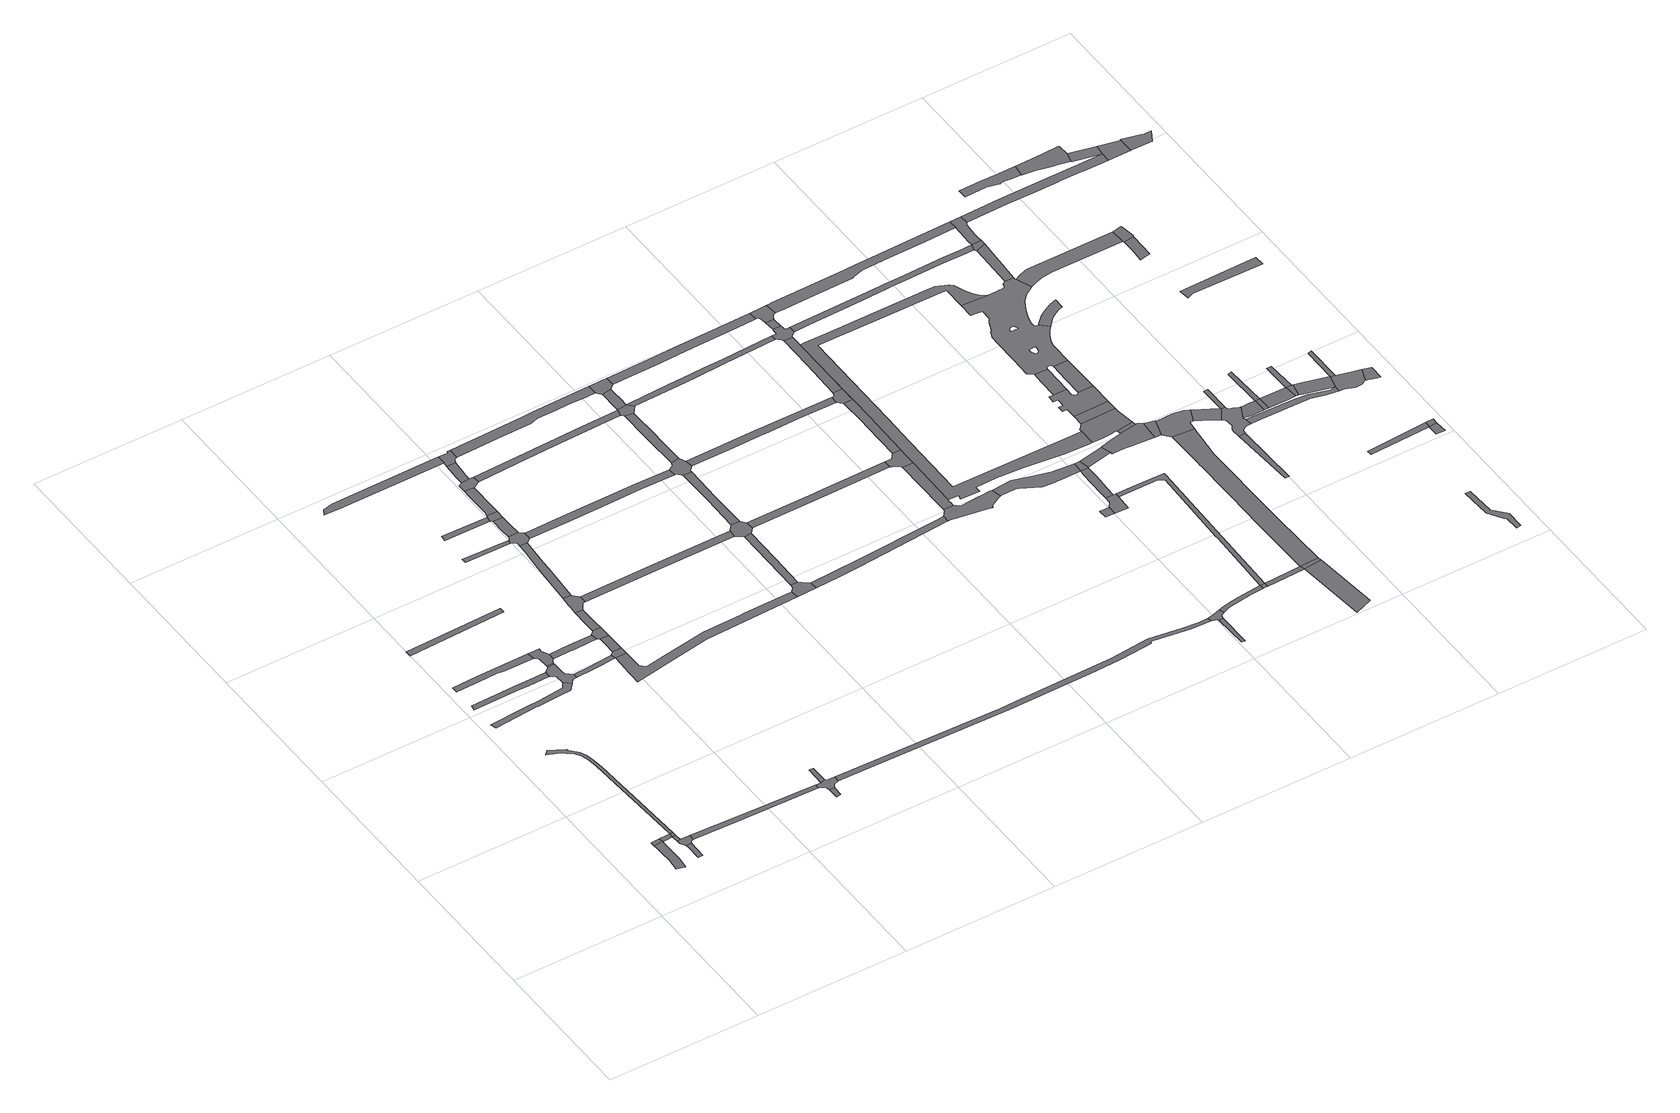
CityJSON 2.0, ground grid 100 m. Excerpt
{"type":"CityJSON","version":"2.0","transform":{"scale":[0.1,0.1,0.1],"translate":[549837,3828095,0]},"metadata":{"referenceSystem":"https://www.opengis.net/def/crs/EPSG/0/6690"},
"CityObjects":{
"road1":{"type":"Road","attributes":{"RoadStructureAttribute.sectionType":"1"},"geometry":[{"type":"MultiSurface","lod":"1","boundaries":[[[0,1,2,3,4,5,6,7,8,9,10,11]]]}]},
"road2":{"type":"Road","geometry":[{"type":"MultiSurface","lod":"1","boundaries":[[[12,13,11,10]]]}]},
"road3":{"type":"Road","geometry":[{"type":"MultiSurface","lod":"1","boundaries":[[[14,15,16,12,10,17,18]]]}]},
"road4":{"type":"Road","attributes":{"RoadStructureAttribute.sectionType":"1"},"geometry":[{"type":"MultiSurface","lod":"1","boundaries":[[[19,20,21,22,23]]]}]},
"road5":{"type":"Road","geometry":[{"type":"MultiSurface","lod":"1","boundaries":[[[24,25,18,26,27]]]}]},
"road6":{"type":"Road","geometry":[{"type":"MultiSurface","lod":"1","boundaries":[[[28,14,18,25]]]}]},
"road7":{"type":"Road","geometry":[{"type":"MultiSurface","lod":"1","boundaries":[[[27,26,29,19,23,30,31,32]]]}]},
"road8":{"type":"Road","geometry":[{"type":"MultiSurface","lod":"1","boundaries":[[[33,34,35,36,37,38,39,40,41,42,43,44,45,46,47,14,28]]]}]},
"road9":{"type":"Road","attributes":{"RoadStructureAttribute.sectionType":"1"},"geometry":[{"type":"MultiSurface","lod":"1","boundaries":[[[48,49,50,51,52,53,54,55,56,57,58,59,60]]]}]},
"road10":{"type":"Road","attributes":{"RoadStructureAttribute.sectionType":"1"},"geometry":[{"type":"MultiSurface","lod":"1","boundaries":[[[61,62,63,64,65,66,67,68,69,70]]]}]},
"road11":{"type":"Road","attributes":{"RoadStructureAttribute.sectionType":"1"},"geometry":[{"type":"MultiSurface","lod":"1","boundaries":[[[71,72,73,74,75,76,77,78,79]]]}]},
"road12":{"type":"Road","attributes":{"RoadStructureAttribute.sectionType":"1"},"geometry":[{"type":"MultiSurface","lod":"1","boundaries":[[[80,32,31,81,82,83]]]}]},
"road13":{"type":"Road","attributes":{"RoadStructureAttribute.sectionType":"1"},"geometry":[{"type":"MultiSurface","lod":"1","boundaries":[[[84,85,86,87]]]}]},
"road14":{"type":"Road","geometry":[{"type":"MultiSurface","lod":"1","boundaries":[[[88,89,90,91,92,93,61,70,94,95,48,60,96,97,98]]]}]},
"road15":{"type":"Road","attributes":{"RoadStructureAttribute.sectionType":"1"},"geometry":[{"type":"MultiSurface","lod":"1","boundaries":[[[99,100,92,91]]]}]},
"road16":{"type":"Road","geometry":[{"type":"MultiSurface","lod":"1","boundaries":[[[101,102,71,79,103,100,99,104,105,106]]]}]},
"road17":{"type":"Road","attributes":{"RoadStructureAttribute.sectionType":"1"},"geometry":[{"type":"MultiSurface","lod":"1","boundaries":[[[107,108,109,110,98,97,111,112,113,114,115]]]}]},
"road18":{"type":"Road","attributes":{"RoadStructureAttribute.sectionType":"1"},"geometry":[{"type":"MultiSurface","lod":"1","boundaries":[[[116,117,106,105,118,119,120,121,122,123,124]]]}]},
"road19":{"type":"Road","attributes":{"RoadStructureAttribute.sectionType":"1"},"geometry":[{"type":"MultiSurface","lod":"1","boundaries":[[[125,126,127,128]]]}]},
"road20":{"type":"Road","geometry":[{"type":"MultiSurface","lod":"1","boundaries":[[[129,130,131,83,82,132,133,125,128,134,135,136,137]]]}]},
"road21":{"type":"Road","geometry":[{"type":"MultiSurface","lod":"1","boundaries":[[[138,139,131,130]]]}]},
"road22":{"type":"Road","geometry":[{"type":"MultiSurface","lod":"1","boundaries":[[[140,141,142,143,107,115,144,145]]]}]},
"road23":{"type":"Road","attributes":{"RoadStructureAttribute.sectionType":"1"},"geometry":[{"type":"MultiSurface","lod":"1","boundaries":[[[146,147,148,149,141,140]]]}]},
"road24":{"type":"Road","geometry":[{"type":"MultiSurface","lod":"1","boundaries":[[[150,151,152,153,124,123,154,148,147]]]}]},
"road25":{"type":"Road","attributes":{"RoadStructureAttribute.sectionType":"1"},"geometry":[{"type":"MultiSurface","lod":"1","boundaries":[[[155,156,157,151,150,158,159]]]}]},
"road26":{"type":"Road","geometry":[{"type":"MultiSurface","lod":"1","boundaries":[[[160,161,162,163,155,159,164,165,166,167]]]}]},
"road27":{"type":"Road","attributes":{"RoadStructureAttribute.sectionType":"1"},"geometry":[{"type":"MultiSurface","lod":"1","boundaries":[[[168,169,170,171,172,173,174]]]}]},
"road28":{"type":"Road","attributes":{"RoadStructureAttribute.sectionType":"1"},"geometry":[{"type":"MultiSurface","lod":"1","boundaries":[[[175,176,177,178,179,180,181,182,183]]]}]},
"road29":{"type":"Road","attributes":{"RoadStructureAttribute.sectionType":"1"},"geometry":[{"type":"MultiSurface","lod":"1","boundaries":[[[184,185,186,187,188,189,190,191,192]]]}]},
"road30":{"type":"Road","attributes":{"RoadStructureAttribute.sectionType":"1"},"geometry":[{"type":"MultiSurface","lod":"1","boundaries":[[[193,194,195,196,197,160,167,198,199,200]]]}]},
"road31":{"type":"Road","geometry":[{"type":"MultiSurface","lod":"1","boundaries":[[[201,202,203,204,205,174,173,206,207,208,209,210,193,200,211,212]]]}]},
"road32":{"type":"Road","attributes":{"RoadStructureAttribute.sectionType":"1"},"geometry":[{"type":"MultiSurface","lod":"1","boundaries":[[[213,214,202,201,215,216]]]}]},
"road33":{"type":"Road","geometry":[{"type":"MultiSurface","lod":"1","boundaries":[[[217,218,219,192,191,220,221,213,216,222]]]}]},
"road34":{"type":"Road","attributes":{"RoadStructureAttribute.sectionType":"1"},"geometry":[{"type":"MultiSurface","lod":"1","boundaries":[[[223,224,225,226,227,228,229,230,231,145,144,232,233,234,235,236,237,238,239,240]]]}]},
"road35":{"type":"Road","attributes":{"RoadStructureAttribute.sectionType":"1"},"geometry":[{"type":"MultiSurface","lod":"1","boundaries":[[[241,242,243,217,222,244,245]]]}]},
"road36":{"type":"Road","geometry":[{"type":"MultiSurface","lod":"1","boundaries":[[[246,247,248,249,250,241,245,251,252]]]}]},
"road37":{"type":"Road","attributes":{"RoadStructureAttribute.sectionType":"1"},"geometry":[{"type":"MultiSurface","lod":"1","boundaries":[[[253,254,255,248,247,256,257,258,259]]]}]},
"road38":{"type":"Road","geometry":[{"type":"MultiSurface","lod":"1","boundaries":[[[260,261,183,182,253,259,262,263,264,265]]]}]},
"road39":{"type":"Road","attributes":{"RoadStructureAttribute.sectionType":"1"},"geometry":[{"type":"MultiSurface","lod":"1","boundaries":[[[266,267,166,165,268,269,270,271]]]}]},
"road40":{"type":"Road","attributes":{"RoadStructureAttribute.sectionType":"1"},"geometry":[{"type":"MultiSurface","lod":"1","boundaries":[[[272,273,274,275,212,211,276,277,278,279,280,281]]]}]},
"road41":{"type":"Road","attributes":{"RoadStructureAttribute.sectionType":"1"},"geometry":[{"type":"MultiSurface","lod":"1","boundaries":[[[282,283,284,285,286,246,252,287,288,289,290,291]]]}]},
"road42":{"type":"Road","geometry":[{"type":"MultiSurface","lod":"1","boundaries":[[[292,293,294,240,239,295,296,297,298,299]]]}]},
"road43":{"type":"Road","attributes":{"RoadStructureAttribute.sectionType":"1"},"geometry":[{"type":"MultiSurface","lod":"1","boundaries":[[[300,301,302,303,265,264,304,305,306,307,308,309,310,311]]]}]},
"road44":{"type":"Road","attributes":{"RoadStructureAttribute.sectionType":"1"},"geometry":[{"type":"MultiSurface","lod":"1","boundaries":[[[312,313,314,315,292,299]]]}]},
"road45":{"type":"Road","attributes":{"RoadStructureAttribute.sectionType":"1"},"geometry":[{"type":"MultiSurface","lod":"1","boundaries":[[[316,317,318,319,320,321,322,137,136,323,324,325,326,327,328,329,330,331,332,333]]]}]},
"road46":{"type":"Road","geometry":[{"type":"MultiSurface","lod":"1","boundaries":[[[334,335,271,270,336,337,314,313,338,339,340,341,342,343]]]}]},
"road47":{"type":"Road","attributes":{"RoadStructureAttribute.sectionType":"1"},"geometry":[{"type":"MultiSurface","lod":"1","boundaries":[[[344,345,346,347,334,343,348,349,350]]]}]},
"road48":{"type":"Road","geometry":[{"type":"MultiSurface","lod":"1","boundaries":[[[351,352,353,354,355,356,357,281,280,358,359,360,361,344,350,362,363,364,365,366]]]}]},
"road49":{"type":"Road","attributes":{"RoadStructureAttribute.sectionType":"1"},"geometry":[{"type":"MultiSurface","lod":"1","boundaries":[[[367,368,369,352,351,370,371,372]]]}]},
"road50":{"type":"Road","geometry":[{"type":"MultiSurface","lod":"1","boundaries":[[[373,282,291,367,372,374]]]}]},
"road51":{"type":"Road","attributes":{"RoadStructureAttribute.sectionType":"1"},"geometry":[{"type":"MultiSurface","lod":"1","boundaries":[[[375,376,377,296,295,378,379,380]]]}]},
"road52":{"type":"Road","attributes":{"RoadStructureAttribute.sectionType":"1"},"geometry":[{"type":"MultiSurface","lod":"1","boundaries":[[[381,382,383,384,385,282,373]]]}]},
"road53":{"type":"Road","geometry":[{"type":"MultiSurface","lod":"1","boundaries":[[[386,387,388,300,311,384,383,389]]]}]},
"road54":{"type":"Road","attributes":{"RoadStructureAttribute.sectionType":"1"},"geometry":[{"type":"MultiSurface","lod":"1","boundaries":[[[390,391,392,342,341,393,394,395]]]}]},
"road55":{"type":"Road","attributes":{"RoadStructureAttribute.sectionType":"1"},"geometry":[{"type":"MultiSurface","lod":"1","boundaries":[[[396,397,366,365,398,399,400,401,402,403]]]}]},
"road56":{"type":"Road","attributes":{"RoadStructureAttribute.sectionType":"1"},"geometry":[{"type":"MultiSurface","lod":"1","boundaries":[[[404,405,406,407,408,409,410,411,373,374,412,413,414,415,416,417,418,419,420]]]}]},
"road57":{"type":"Road","attributes":{"RoadStructureAttribute.sectionType":"1"},"geometry":[{"type":"MultiSurface","lod":"1","boundaries":[[[421,422,423,424,386,389,425,426,427,428,429,430]]]}]},
"road58":{"type":"Road","attributes":{"RoadStructureAttribute.sectionType":"1"},"geometry":[{"type":"MultiSurface","lod":"1","boundaries":[[[431,432,433,434,435,436,437,438]]]}]},
"road59":{"type":"Road","geometry":[{"type":"MultiSurface","lod":"1","boundaries":[[[433,439,375,380,440,441,442,443,444,445,446,447,448,449,450,451,452,453,454,455,456,434]]]}]},
"road60":{"type":"Road","geometry":[{"type":"MultiSurface","lod":"1","boundaries":[[[457,458,395,394,459,460,461,462,431,438,463,464,465,466]]]}]},
"road61":{"type":"Road","attributes":{"RoadStructureAttribute.sectionType":"1"},"geometry":[{"type":"MultiSurface","lod":"1","boundaries":[[[467,468,469,457,466,470,471,472]]]}]},
"road62":{"type":"Road","attributes":{"RoadStructureAttribute.sectionType":"1"},"geometry":[{"type":"MultiSurface","lod":"1","boundaries":[[[473,474,475,476]]]}]},
"road63":{"type":"Road","geometry":[{"type":"MultiSurface","lod":"1","boundaries":[[[477,478,333,332,479,480,476,475,481,482]]]}]},
"road64":{"type":"Road","geometry":[{"type":"MultiSurface","lod":"1","boundaries":[[[483,484,485,486,487,403,402,467,472,488,489,490,491]]]}]},
"road65":{"type":"Road","attributes":{"RoadStructureAttribute.sectionType":"1"},"geometry":[{"type":"MultiSurface","lod":"1","boundaries":[[[492,493,483,491,494]]]}]},
"road66":{"type":"Road","attributes":{"RoadStructureAttribute.sectionType":"1"},"geometry":[{"type":"MultiSurface","lod":"1","boundaries":[[[495,496,497,498,477,482,499,500,501]]]}]},
"road67":{"type":"Road","attributes":{"RoadStructureAttribute.sectionType":"1"},"geometry":[{"type":"MultiSurface","lod":"1","boundaries":[[[502,503,504,505,450,449,506,507,508,509,510,511,512,513,514,515]]]}]},
"road68":{"type":"Road","geometry":[{"type":"MultiSurface","lod":"1","boundaries":[[[516,517,518,519,520,521,522,523,524,404,420,525,526,527,528,529,492,494,530,531,532]]]}]},
"road69":{"type":"Road","attributes":{"RoadStructureAttribute.sectionType":"1"},"geometry":[{"type":"MultiSurface","lod":"1","boundaries":[[[533,534,519,518]]]}]},
"road70":{"type":"Road","geometry":[{"type":"MultiSurface","lod":"1","boundaries":[[[535,536,537,538]]]}]},
"road71":{"type":"Road","geometry":[{"type":"MultiSurface","lod":"1","boundaries":[[[539,540,541,421,430,542,543,544,534,533,545,546,547,548,549]]]}]},
"road72":{"type":"Road","geometry":[{"type":"MultiSurface","lod":"1","boundaries":[[[550,551,538,537,552,553,554,555]]]}]},
"road73":{"type":"Road","geometry":[{"type":"MultiSurface","lod":"1","boundaries":[[[556,495,501,557,558]]]}]},
"road74":{"type":"Road","attributes":{"RoadStructureAttribute.sectionType":"1"},"geometry":[{"type":"MultiSurface","lod":"1","boundaries":[[[559,560,561,562,554,553,563,564,565,566,567,495,556]]]}]},
"road75":{"type":"Road","attributes":{"RoadStructureAttribute.sectionType":"1"},"geometry":[{"type":"MultiSurface","lod":"1","boundaries":[[[514,568,569,550,555,570,571,572,573,574]]]}]},
"road76":{"type":"Road","geometry":[{"type":"MultiSurface","lod":"1","boundaries":[[[575,576,515,514,574,577]]]}]},
"road77":{"type":"Road","attributes":{"RoadStructureAttribute.sectionType":"1"},"geometry":[{"type":"MultiSurface","lod":"1","boundaries":[[[578,556,558,579]]]}]},
"road78":{"type":"Road","attributes":{"RoadStructureAttribute.sectionType":"1"},"geometry":[{"type":"MultiSurface","lod":"1","boundaries":[[[580,581,582,583,584,585,586,587,588,589,590,591,592,593,594,595,437,596,597,598,599,600,601,602,603,604,605,606,607,608,609,610,611,612,613,614,615,616,617,618,619]]]}]},
"road79":{"type":"Road","attributes":{"RoadStructureAttribute.sectionType":"1"},"geometry":[{"type":"MultiSurface","lod":"1","boundaries":[[[620,621,622,575,577,623]]]}]},
"road80":{"type":"Road","attributes":{"RoadStructureAttribute.sectionType":"1"},"geometry":[{"type":"MultiSurface","lod":"1","boundaries":[[[624,625,626,579]]]}]},
"road81":{"type":"Road","geometry":[{"type":"MultiSurface","lod":"1","boundaries":[[[627,578,579,626]]]}]},
"road82":{"type":"Road","geometry":[{"type":"MultiSurface","lod":"1","boundaries":[[[628,629,630,631,632,633,634,635,636,620,623,637,638,639,640,641,642,643,644,645,646,647,648]]]}]},
"road83":{"type":"Road","geometry":[{"type":"MultiSurface","lod":"1","boundaries":[[[649,650,651,652,653,607,606,654,655,656,657,658]]]}]},
"road84":{"type":"Road","attributes":{"RoadStructureAttribute.sectionType":"1"},"geometry":[{"type":"MultiSurface","lod":"1","boundaries":[[[659,651,650,660]]]}]},
"road85":{"type":"Road","attributes":{"RoadStructureAttribute.sectionType":"1"},"geometry":[{"type":"MultiSurface","lod":"1","boundaries":[[[661,662,663,664,665,666,667,668,669,670,578,627,671,672,673,674,675,676,677]]]}]},
"road86":{"type":"Road","attributes":{"RoadStructureAttribute.sectionType":"1"},"geometry":[{"type":"MultiSurface","lod":"1","boundaries":[[[658,657,630,629]]]}]},
"road87":{"type":"Road","attributes":{"RoadStructureAttribute.sectionType":"1"},"geometry":[{"type":"MultiSurface","lod":"1","boundaries":[[[678,679,680,681,682,683,684,685,686,532,531,687,688,689,690,691,692,693,694,695]]]}]},
"road88":{"type":"Road","geometry":[{"type":"MultiSurface","lod":"1","boundaries":[[[696,697,698,699,700,701,702,659,660,703,704,705,706,707,708,709,710,711,712]]]}]},
"road89":{"type":"Road","geometry":[{"type":"MultiSurface","lod":"1","boundaries":[[[713,714,712,711,715,716]]]}]},
"road90":{"type":"Road","attributes":{"RoadStructureAttribute.sectionType":"1"},"geometry":[{"type":"MultiSurface","lod":"1","boundaries":[[[717,718,719,720,721,722,723,539,549,724,725,726,727,728,729,730,731,732,733,734]]]}]},
"road91":{"type":"Road","attributes":{"RoadStructureAttribute.sectionType":"1"},"geometry":[{"type":"MultiSurface","lod":"1","boundaries":[[[648,647,735,736]]]}]},
"road92":{"type":"Road","geometry":[{"type":"MultiSurface","lod":"1","boundaries":[[[737,738,704,703,739,740]]]}]},
"road93":{"type":"Road","geometry":[{"type":"MultiSurface","lod":"1","boundaries":[[[741,742,743,744,745,746,736,735,661,677,747,748,749]]]}]},
"road94":{"type":"Road","geometry":[{"type":"MultiSurface","lod":"1","boundaries":[[[750,751,752,753,754,755,756,757,758,759,760,761,619,618,762,763,764,765,766,767,768,769,770,771,772,773,774,713,716,775,776,777,778,779,737,740,780,781,782,783,784,785,786,787,788,789,790,791,792,793],[794,795,796,797,798,799,800,801,802,803,804,805],[806,807,808,809,810,811,812,813,814,815,816]]]}]},
"road95":{"type":"Road","geometry":[{"type":"MultiSurface","lod":"1","boundaries":[[[817,818,819,820]]]}]},
"road96":{"type":"Road","attributes":{"RoadStructureAttribute.sectionType":"1"},"geometry":[{"type":"MultiSurface","lod":"1","boundaries":[[[821,822,823,749,748,824,825,826,827]]]}]},
"road97":{"type":"Road","attributes":{"RoadStructureAttribute.sectionType":"1"},"geometry":[{"type":"MultiSurface","lod":"1","boundaries":[[[828,829,830,831,832,833,834,835,836,837,838,839,840,786,785]]]}]},
"road98":{"type":"Road","geometry":[{"type":"MultiSurface","lod":"1","boundaries":[[[841,842,843,844,845,846,847,827,826,848,849,850,851,820,819,852,853,854,855,856,857]]]}]},
"road99":{"type":"Road","geometry":[{"type":"MultiSurface","lod":"1","boundaries":[[[858,859,827,847]]]}]},
"road100":{"type":"Road","attributes":{"RoadStructureAttribute.sectionType":"1"},"geometry":[{"type":"MultiSurface","lod":"1","boundaries":[[[860,861,857,856,862,863,864,865]]]}]},
"road101":{"type":"Road","geometry":[{"type":"MultiSurface","lod":"1","boundaries":[[[866,867,757,756]]]}]},
"road102":{"type":"Road","geometry":[{"type":"MultiSurface","lod":"1","boundaries":[[[678,695,867,866,868]]]}]},
"road103":{"type":"Road","geometry":[{"type":"MultiSurface","lod":"1","boundaries":[[[865,864,869,870]]]}]},
"road104":{"type":"Road","geometry":[{"type":"MultiSurface","lod":"1","boundaries":[[[871,717,734,872,873,678,868,874,875,876,877]]]}]},
"road105":{"type":"Road","geometry":[{"type":"MultiSurface","lod":"1","boundaries":[[[878,879,865,870]]]}]},
"road106":{"type":"Road","attributes":{"RoadStructureAttribute.sectionType":"1"},"geometry":[{"type":"MultiSurface","lod":"1","boundaries":[[[880,881,870,869,882,883,884]]]}]},
"road107":{"type":"Road","geometry":[{"type":"MultiSurface","lod":"1","boundaries":[[[885,886,887,855,854,888,889,890,891,892]]]}]},
"road108":{"type":"Road","geometry":[{"type":"MultiSurface","lod":"1","boundaries":[[[893,894,895,896,897,898,899,900,901]]]}]},
"road109":{"type":"Road","geometry":[{"type":"MultiSurface","lod":"1","boundaries":[[[884,883,902,903,904]]]}]},
"road110":{"type":"Road","attributes":{"RoadStructureAttribute.sectionType":"1"},"geometry":[{"type":"MultiSurface","lod":"1","boundaries":[[[905,906,907,908,754,753,909,910,911,912,913,914]]]}]},
"road111":{"type":"Road","geometry":[{"type":"MultiSurface","lod":"1","boundaries":[[[915,916,884,904]]]}]},
"road112":{"type":"Road","attributes":{"RoadStructureAttribute.sectionType":"1"},"geometry":[{"type":"MultiSurface","lod":"1","boundaries":[[[917,918,919,920]]]}]},
"road113":{"type":"Road","attributes":{"RoadStructureAttribute.sectionType":"1"},"geometry":[{"type":"MultiSurface","lod":"1","boundaries":[[[921,903,902,922,892,923]]]}]},
"road114":{"type":"Road","attributes":{"RoadStructureAttribute.sectionType":"1"},"geometry":[{"type":"MultiSurface","lod":"1","boundaries":[[[924,925,926,927,928,929,930,931,932,933,934,935,936,937,938,939,940,941,942]]]}]},
"road115":{"type":"Road","geometry":[{"type":"MultiSurface","lod":"1","boundaries":[[[943,944,923,945]]]}]},
"road116":{"type":"Road","geometry":[{"type":"MultiSurface","lod":"1","boundaries":[[[923,892,891,946,947,948,949,950,951,952,945]]]}]},
"road117":{"type":"Road","geometry":[{"type":"MultiSurface","lod":"1","boundaries":[[[953,920,954,955]]]}]},
"road118":{"type":"Road","geometry":[{"type":"MultiSurface","lod":"1","boundaries":[[[956,917,920,953]]]}]},
"road119":{"type":"Road","geometry":[{"type":"MultiSurface","lod":"1","boundaries":[[[957,958,959,960,961]]]}]},
"road120":{"type":"Road","attributes":{"RoadStructureAttribute.sectionType":"1"},"geometry":[{"type":"MultiSurface","lod":"1","boundaries":[[[962,963,964,871,877,965,966,967,968,969,970,971,972,973]]]}]},
"road121":{"type":"Road","geometry":[{"type":"MultiSurface","lod":"1","boundaries":[[[974,950,949,975,976,977,978,979]]]}]},
"road122":{"type":"Road","geometry":[{"type":"MultiSurface","lod":"1","boundaries":[[[980,981,914,913,961,960,982,983]]]}]},
"road123":{"type":"Road","attributes":{"RoadStructureAttribute.sectionType":"1"},"geometry":[{"type":"MultiSurface","lod":"1","boundaries":[[[984,985,986,987,988]]]}]},
"road124":{"type":"Road","geometry":[{"type":"MultiSurface","lod":"1","boundaries":[[[989,990,991,942,941,992,993,994,995,996,997,998,999]]]}]},
"road125":{"type":"Road","attributes":{"RoadStructureAttribute.sectionType":"1"},"geometry":[{"type":"MultiSurface","lod":"1","boundaries":[[[1000,1001,999,998,1002,1003,973,1004]]]}]},
"road126":{"type":"Road","geometry":[{"type":"MultiSurface","lod":"1","boundaries":[[[1005,1004,973,972,1006,1007,1008]]]}]},
"road127":{"type":"Road","attributes":{"RoadStructureAttribute.sectionType":"1"},"geometry":[{"type":"MultiSurface","lod":"1","boundaries":[[[1009,1010,1011,1012,1008,1007,1013,1014,1015,1016,1017,1018,1019]]]}]}
},
"vertices":[
[289,493,0],[291,437,0],[293,377,0],[284,289,0],[339,276,0],[345,330,0],[348,356,0],[348,412,0],[346,458,0],[345,503,0],[347,525,0],[287,521,0],
[342,555,0],[286,551,0],
[416,560,0],[374,556,0],[361,556,0],[374,525,0],[414,530,0],
[440,425,0],[446,400,0],[444,305,0],[474,305,0],[478,423,0],
[440,493,0],[438,531,0],[418,485,0],[440,488,0],
[436,561,0],
[420,460,0],[483,440,0],[503,446,0],[504,485,0],
[400,1244,0],[394,1314,0],[381,1372,0],[363,1412,0],[318,1464,0],[315,1476,0],[217,1530,0],[190,1500,0],[270,1471,0],[298,1448,0],[333,1416,0],[356,1382,0],[371,1332,0],[380,1262,0],[416,561,0],
[603,1961,0],[578,1924,0],[453,1911,0],[418,1907,0],[311,1901,0],[296,1900,0],[66,1884,0],[76,1844,0],[364,1869,0],[377,1870,0],[533,1878,0],[606,1881,0],[644,1928,0],
[569,2086,0],[432,2082,0],[362,2084,0],[308,2082,0],[64,2076,0],[57,2041,0],[306,2045,0],[359,2046,0],[424,2042,0],[567,2046,0],
[568,2273,0],[347,2269,0],[232,2267,0],[57,2263,0],[58,2223,0],[260,2227,0],[330,2229,0],[380,2224,0],[575,2223,0],
[869,472,0],[804,440,0],[1333,429,0],[1334,456,0],
[646,2644,0],[648,2682,0],[1,2663,0],[1,2623,0],
[652,2022,0],[651,2045,0],[647,2104,0],[647,2119,0],[604,2116,0],[598,2111,0],[588,2032,0],[600,2024,0],[663,1952,0],[694,1954,0],[692,1985,0],
[646,2129,0],[603,2128,0],
[645,2249,0],[647,2274,0],[600,2204,0],[656,2147,0],[668,2159,0],[670,2204,0],
[957,2005,0],[944,2004,0],[936,2003,0],[801,1993,0],[800,1960,0],[802,1960,0],[872,1964,0],[944,1972,0],[966,1975,0],
[956,2210,0],[806,2208,0],[713,2160,0],[801,2161,0],[805,2161,0],[806,2161,0],[908,2165,0],[966,2167,0],[958,2210,0],
[1378,382,0],[1379,307,0],[1409,312,0],[1411,377,0],
[1412,455,0],[1400,462,0],[1372,454,0],[1358,417,0],[1373,402,0],[1420,395,0],[1433,405,0],[1460,413,0],[1461,454,0],
[1399,582,0],[1374,582,0],
[1040,2026,0],[982,2025,0],[969,2015,0],[961,2008,0],[967,1975,0],[1041,1976,0],
[1039,2107,0],[1038,2156,0],[983,2155,0],[983,2100,0],
[1036,2236,0],[982,2235,0],[981,2233,0],[977,2227,0],[976,2162,0],
[983,2417,0],[984,2318,0],[982,2245,0],[1036,2284,0],[1033,2415,0],
[992,2555,0],[989,2520,0],[987,2490,0],[986,2468,0],[1065,2466,0],[1082,2466,0],[1082,2516,0],[1044,2553,0],
[749,3143,0],[693,3145,0],[693,3128,0],[693,3126,0],[694,3112,0],[994,3110,0],[1001,3138,0],
[359,3941,0],[328,3940,0],[261,3925,0],[239,3885,0],[329,3882,0],[336,3882,0],[338,3882,0],[1050,3885,0],[1049,3945,0],
[986,3365,0],[701,3372,0],[699,3353,0],[696,3335,0],[698,3334,0],[981,3330,0],[987,3330,0],[999,3330,0],[1004,3365,0],
[1028,3064,0],[1025,3005,0],[1014,2875,0],[1010,2822,0],[998,2653,0],[1060,2820,0],[1063,2876,0],[1077,3061,0],
[1081,3163,0],[1016,3160,0],[1011,3145,0],[1008,3143,0],[1007,3142,0],[1012,3105,0],[1015,3103,0],[1021,3100,0],[1026,3093,0],[1029,3080,0],[1109,3086,0],[1108,3141,0],
[1012,3318,0],[1014,3223,0],[1080,3243,0],[1079,3318,0],
[1011,3375,0],[1006,3370,0],[1004,3367,0],[1001,3329,0],[1009,3325,0],[1078,3376,0],
[1782,1893,0],[1764,1892,0],[1506,1888,0],[1200,1837,0],[1080,1817,0],[1076,1816,0],[1055,1834,0],[1044,1843,0],[1042,1936,0],[967,1972,0],[964,1824,0],[963,1794,0],[962,1735,0],[1274,1790,0],[1491,1828,0],[1801,1838,0],[2112,1848,0],[2110,1899,0],
[1015,3625,0],[1014,3565,0],[1016,3408,0],[1078,3428,0],[1079,3616,0],
[1120,3693,0],[1095,3692,0],[1040,3688,0],[1028,3681,0],[1015,3675,0],[1118,3639,0],[1126,3644,0],
[1047,3852,0],[1040,3743,0],[1040,3718,0],[1094,3725,0],[1095,3728,0],[1097,3751,0],[1104,3848,0],
[1115,3956,0],[1115,3945,0],[1109,3863,0],[1116,3876,0],[1135,3885,0],[1136,3956,0],
[1586,2520,0],[1288,2517,0],[1233,2467,0],[1585,2468,0],[2092,2471,0],[2097,2523,0],
[1863,3144,0],[1603,3143,0],[1431,3142,0],[1123,3139,0],[1124,3084,0],[1374,3084,0],[1602,3088,0],[1866,3094,0],[2091,3091,0],[2088,3141,0],
[2120,3726,0],[2108,3725,0],[2107,3725,0],[1865,3717,0],[1485,3705,0],[1482,3659,0],[1504,3660,0],[1593,3663,0],[1828,3671,0],[2105,3681,0],
[2135,1950,0],[2135,1929,0],[2119,1909,0],[2242,1852,0],[2240,1903,0],[2224,1916,0],[2199,1936,0],[2182,1949,0],
[2089,3981,0],[1704,3972,0],[1643,3970,0],[1151,3955,0],[1417,3892,0],[1645,3896,0],[1696,3914,0],[1829,3915,0],[1893,3917,0],[1924,3918,0],[2030,3915,0],[2090,3915,0],
[2184,2190,0],[2185,2437,0],[2138,2436,0],[2136,2188,0],
[3905,427,0],[3802,436,0],[3587,469,0],[3330,444,0],[2812,434,0],[2670,430,0],[2567,429,0],[1548,414,0],[2605,392,0],[3150,399,0],[3355,404,0],[3452,412,0],[3580,426,0],[3585,436,0],[3595,439,0],[3837,406,0],[3970,400,0],[3965,428,0],
[2131,2561,0],[2100,2527,0],[2110,2458,0],[2120,2450,0],[2200,2456,0],[2203,2459,0],[2209,2467,0],[2215,2475,0],[2212,2525,0],[2184,2559,0],
[2129,3059,0],[2129,3026,0],[2131,2886,0],[2131,2809,0],[2183,2810,0],[2183,2887,0],[2184,3059,0],
[2185,3192,0],[2130,3184,0],[2123,3166,0],[2118,3159,0],[2110,3154,0],[2098,3146,0],[2093,3143,0],[2104,3089,0],[2111,3081,0],[2119,3076,0],[2124,3066,0],[2184,3072,0],[2199,3087,0],[2201,3089,0],[2213,3100,0],[2205,3152,0],
[2123,3661,0],[2125,3456,0],[2126,3418,0],[2183,3394,0],[2183,3420,0],[2180,3652,0],
[2182,3734,0],[2218,3700,0],
[3177,1964,0],[3109,1960,0],[2569,1924,0],[2403,1857,0],[2546,1869,0],[3177,1921,0],
[2182,3759,0],[2182,3768,0],[2179,3891,0],[2119,3884,0],[2119,3761,0],
[2210,3984,0],[2177,3984,0],[2142,3983,0],[2211,3923,0],
[2697,2529,0],[2668,2529,0],[2538,2528,0],[2695,2478,0],[3148,2482,0],[3148,2534,0],
[2718,3155,0],[2708,3155,0],[2461,3100,0],[2672,3103,0],[2708,3103,0],[2938,3107,0],[3193,3107,0],[3193,3154,0],
[3190,3776,0],[2857,3763,0],[2735,3758,0],[2632,3754,0],[2529,3750,0],[2477,3748,0],[2217,3738,0],[2197,3737,0],[2477,3708,0],[2517,3709,0],[2530,3710,0],[2567,3712,0],[2642,3715,0],[2732,3719,0],[2742,3720,0],[2840,3724,0],[3192,3742,0],
[3191,4005,0],[3161,4004,0],[2669,3992,0],[2496,3988,0],[2379,3926,0],[2495,3927,0],[2759,3934,0],[2948,3939,0],[3114,3944,0],[3193,3945,0],
[3209,2441,0],[3210,2060,0],[3210,2015,0],[3275,2015,0],[3275,2042,0],[3275,2050,0],[3275,2079,0],[3279,2441,0],
[3210,2002,0],[3179,1921,0],[3195,1922,0],[3348,1895,0],[3431,1880,0],[3448,1877,0],[3454,1877,0],[3457,1889,0],[3536,1933,0],[3538,1934,0],[3542,1936,0],[3528,2002,0],[3517,2002,0],[3456,1998,0],[3447,1997,0],[3439,1996,0],[3308,1986,0],[3286,2005,0],
[3226,2570,0],[3196,2534,0],[3159,2478,0],[3169,2475,0],[3187,2466,0],[3202,2453,0],[3279,2490,0],[3279,2530,0],[3280,2548,0],[3280,2569,0],
[3223,3077,0],[3228,2897,0],[3227,2833,0],[3282,2835,0],[3283,2898,0],[3283,3077,0],
[4017,156,0],[4040,153,0],[4038,381,0],[4010,378,0],
[4059,455,0],[3994,435,0],[3995,395,0],[4005,390,0],[4045,406,0],[4070,421,0],
[3222,3182,0],[3217,3172,0],[3215,3167,0],[3213,3162,0],[3208,3154,0],[3283,3119,0],[3283,3131,0],[3283,3138,0],[3283,3182,0],
[3227,3702,0],[3225,3465,0],[3284,3702,0],
[4366,499,0],[4206,482,0],[4142,474,0],[4079,461,0],[4117,442,0],[4282,466,0],[4368,471,0],
[3895,1947,0],[3829,1966,0],[3777,1980,0],[3665,2012,0],[3599,1938,0],[3641,1940,0],[3651,1940,0],[3664,1934,0],[3783,1870,0],[3848,1866,0],[3899,1865,0],[3909,1865,0],[4037,1865,0],[4042,1937,0],
[3284,3780,0],[3281,3803,0],[3280,3820,0],[3226,3817,0],[3224,3804,0],[3224,3777,0],[3215,3777,0],[3205,3777,0],[3204,3777,0],[3197,3740,0],[3199,3739,0],[3209,3729,0],[3222,3717,0],[3225,3709,0],[3284,3713,0],[3318,3736,0],[3317,3781,0],
[3277,3888,0],[3222,3885,0],
[3943,1519,0],[3945,1461,0],[4005,1461,0],[4005,1518,0],
[3306,4009,0],[3291,4008,0],[3270,4008,0],[3201,3944,0],[3211,3943,0],[3220,3924,0],[3285,3908,0],[3293,3918,0],[3296,3920,0],[3305,3925,0],[3314,3930,0],
[4033,1597,0],[4033,1553,0],[4094,1459,0],[4100,1563,0],[4100,1596,0],[4083,1596,0],
[4396,502,0],[4379,472,0],[4397,472,0],
[4410,1022,0],[4425,1577,0],[4425,1592,0],[4225,1594,0],[4363,1564,0],[4398,1537,0],[4380,1024,0],[4379,984,0],[4382,964,0],
[4036,1830,0],[4034,1653,0],[4085,1662,0],[4085,1667,0],[4089,1776,0],[4089,1815,0],[4090,1865,0],
[4078,1938,0],[4062,1935,0],[4090,1869,0],
[4644,514,0],[4654,481,0],
[4368,3420,0],[4338,3460,0],[4313,3506,0],[4289,3572,0],[4268,3591,0],[4196,3623,0],[4138,3623,0],[3781,3624,0],[3465,3624,0],[3343,3625,0],[3319,3625,0],[3286,3624,0],[3285,3130,0],[3285,2899,0],[3284,2835,0],[3281,2549,0],[3288,2069,0],[3346,2069,0],[3341,2037,0],[3465,2034,0],[3465,2072,0],[3605,2076,0],[3786,2064,0],[4032,2039,0],[4142,2033,0],[4213,2031,0],[4224,2031,0],[4226,2142,0],[4157,2143,0],[3358,2147,0],[3360,2595,0],[3361,2838,0],[3363,3088,0],[3365,3565,0],[3491,3565,0],[3783,3563,0],[4165,3561,0],[4233,3561,0],[4232,3406,0],[4405,3397,0],
[4243,1970,0],[4198,1960,0],[4197,1959,0],[4265,1904,0],
[4702,9,0],[4818,55,0],[4772,494,0],
[4769,517,0],
[4526,2027,0],[4514,2025,0],[4403,2009,0],[4401,2008,0],[4397,2007,0],[4361,1999,0],[4287,1981,0],[4261,1975,0],[4257,1974,0],[4266,1899,0],[4268,1891,0],[4271,1891,0],[4282,1891,0],[4317,1891,0],[4359,1889,0],[4398,1887,0],[4407,1886,0],[4429,1885,0],[4430,1885,0],[4545,1877,0],[4555,2009,0],
[4490,2177,0],[4490,2201,0],[4259,2199,0],[4228,2164,0],[4226,2163,0],[4282,2030,0],[4361,2037,0],[4378,2038,0],[4398,2038,0],[4509,2055,0],
[4259,2274,0],[4489,2273,0],
[4630,1824,0],[4631,1778,0],[4631,1717,0],[4631,1707,0],[4632,1652,0],[4633,1561,0],[4633,1536,0],[4633,1535,0],[4637,1025,0],[4637,1006,0],[4759,918,0],[4757,998,0],[4748,1576,0],[4752,1613,0],[4768,1761,0],[4771,1797,0],[4773,1811,0],
[4561,3806,0],[4543,3805,0],[4502,3804,0],[4367,3802,0],[4063,3796,0],[3961,3795,0],[3931,3794,0],[3776,3791,0],[3396,3782,0],[3415,3739,0],[3777,3749,0],[3962,3755,0],[3989,3755,0],[4080,3757,0],[4321,3762,0],[4367,3762,0],[4495,3763,0],[4547,3764,0],
[4228,2487,0],[4227,2441,0],[4260,2439,0],[4258,2385,0],[4227,2386,0],[4227,2344,0],[4259,2345,0],[4488,2430,0],[4387,2430,0],[4376,2419,0],[4366,2420,0],[4361,2420,0],[4358,2420,0],[4355,2428,0],[4347,2438,0],[4347,2486,0],[4260,2486,0],
[4263,2693,0],[4262,2620,0],[4348,2576,0],[4348,2689,0],
[4563,4037,0],[3913,4022,0],[3848,4020,0],[3843,4020,0],[3743,4018,0],[3339,4010,0],[3336,4010,0],[3336,3927,0],[3377,3927,0],[3578,3932,0],[3845,3938,0],[3851,3940,0],[3920,3961,0],[3927,3962,0],[4106,3967,0],[4351,3973,0],[4463,3976,0],[4564,3978,0],
[4587,1874,0],[4621,1990,0],
[4390,2690,0],[4388,2563,0],[4488,2549,0],[4487,2691,0],
[4807,1975,0],[4764,1985,0],[4737,1989,0],[4736,1989,0],[4691,1988,0],[4632,1986,0],[4780,1875,0],[4804,1876,0],[4840,1961,0],
[4516,3177,0],[4553,3240,0],[4591,3283,0],[4652,3322,0],[4613,3422,0],[4607,3426,0],[4608,3440,0],[4551,3443,0],[4529,3430,0],[4525,3410,0],[4516,3400,0],[4429,3398,0],[4232,3308,0],[4277,3304,0],[4306,3301,0],[4305,3238,0],[4305,3229,0],[4286,3199,0],[4259,3134,0],[4254,3134,0],[4231,3085,0],[4230,3025,0],[4230,2860,0],[4229,2721,0],[4255,2701,0],[4353,2703,0],[4366,2710,0],[4370,2710,0],[4377,2711,0],[4387,2705,0],[4486,2836,0],[4486,2846,0],[4497,2883,0],[4515,2923,0],[4539,2962,0],[4560,2984,0],[4511,3031,0],[4503,3031,0],[4493,3032,0],[4487,3037,0],[4484,3048,0],[4482,3056,0],[4487,3086,0],[4497,3124,0],[4349,3070,0],[4350,3073,0],[4354,3089,0],[4366,3099,0],[4368,3100,0],[4376,3098,0],[4382,3096,0],[4384,3096,0],[4395,3081,0],[4397,3075,0],[4398,3070,0],[4373,3070,0],[4372,2883,0],[4396,2883,0],[4391,2858,0],[4391,2854,0],[4378,2837,0],[4372,2837,0],[4367,2837,0],[4359,2841,0],[4351,2863,0],[4351,2864,0],[4351,2883,0],
[4979,1185,0],[5004,1185,0],[4993,1626,0],[4952,1624,0],
[4989,1873,0],[4942,1903,0],[4851,1956,0],[4893,1824,0],[4907,1815,0],[4941,1793,0],[4991,1872,0],
[4589,3015,0],[4609,3036,0],[4644,3060,0],[4674,3074,0],[4706,3085,0],[4707,3157,0],[4689,3152,0],[4659,3139,0],[4621,3121,0],[4592,3105,0],[4570,3091,0],[4533,3057,0],[4516,3038,0],
[5075,1831,0],[5064,1836,0],[5053,1842,0],[5030,1849,0],[5022,1854,0],[5020,1855,0],[5020,1872,0],[4962,1781,0],[4968,1721,0],[4949,1692,0],[4949,1676,0],[4998,1653,0],[5028,1674,0],[5063,1675,0],[5061,1722,0],[5053,1741,0],[5095,1827,0],
[5018,2053,0],[4988,2050,0],
[5154,1826,0],[5106,1824,0],[5098,1731,0],[5155,1733,0],[5190,1733,0],[5190,1826,0],
[4626,3773,0],[4559,3745,0],
[4626,3806,0],
[5221,1733,0],[5222,1826,0],
[4637,4039,0],[4561,3836,0],[4561,3808,0],[4625,3846,0],[4623,3871,0],[4629,3963,0],[4638,3979,0],
[5210,2105,0],[5183,2097,0],
[5353,1825,0],[5224,1826,0],[5355,1732,0],[5405,1735,0],[5397,1827,0],
[5600,1672,0],[5471,1707,0],[5390,1714,0],[5114,1677,0],[5465,1674,0],[5557,1649,0],[5634,1636,0],[5634,1678,0],
[5773,320,0],[5834,224,0],[5846,211,0],[5850,119,0],[5882,124,0],[5881,244,0],[5805,326,0],[5798,521,0],[5763,520,0],
[5424,1732,0],[5442,1823,0],[5435,1824,0],
[4740,3463,0],[4716,3460,0],[4697,3457,0],[4648,3439,0],[4693,3339,0],[4741,3355,0],[4784,3361,0],[4817,3364,0],[5294,3362,0],[5289,3463,0],
[5426,2019,0],[5393,2019,0],
[5902,1147,0],[5492,1120,0],[5495,1088,0],[5897,1104,0],
[5491,1812,0],[5468,1721,0],[5660,1767,0],
[5117,4228,0],[5013,4226,0],[4995,4226,0],[4898,4229,0],[4756,4226,0],[4748,4226,0],[4749,4166,0],[4899,4169,0],[4913,4166,0],[4958,4155,0],[4969,4152,0],[4976,4152,0],[4990,4154,0],[5003,4156,0],[5020,4156,0],[5052,4153,0],[5107,4150,0],[5118,4148,0],[5128,4228,0],
[5688,2007,0],[5661,1997,0],[5689,1759,0],
[5672,1633,0],[5731,1612,0],[5771,1613,0],[5809,1632,0],[5840,1719,0],[5796,1731,0],[5691,1759,0],
[5952,1110,0],[5898,1031,0],[5958,1032,0],
[5952,1147,0],
[5299,3278,0],[5296,3178,0],[5364,3192,0],[5367,3364,0],[5298,3357,0],
[5433,4046,0],[5260,4046,0],[4897,4045,0],[4917,3985,0],[5091,3985,0],[5260,3986,0],[5272,3986,0],[5415,3986,0],[5433,3985,0],[5566,3984,0],[5599,3984,0],[5599,4046,0],
[5884,1708,0],[5841,1623,0],[5848,1621,0],[5876,1614,0],[5899,1609,0],[5898,1704,0],
[5357,3475,0],[5313,3468,0],[5367,3369,0],[5371,3376,0],
[5853,2841,0],[5338,2833,0],[5346,2761,0],[5386,2779,0],[5856,2773,0],
[5429,4236,0],[5425,4236,0],[5316,4233,0],[5123,4147,0],[5170,4140,0],[5206,4135,0],[5245,4128,0],[5317,4112,0],[5331,4109,0],[5415,4090,0],[5433,4158,0],
[5440,4157,0],[5437,4157,0],[5424,4088,0],[5586,4051,0],[5607,4119,0],
[5666,4105,0],[5667,3985,0],[5749,3985,0],[5749,4087,0],
[5899,4060,0],[5893,4060,0],[5875,4064,0],[5751,4094,0],[5764,3985,0],[5867,3985,0],[5877,3985,0],[5889,3985,0],[5892,3984,0],[5894,3984,0],[5939,4060,0]
]}
